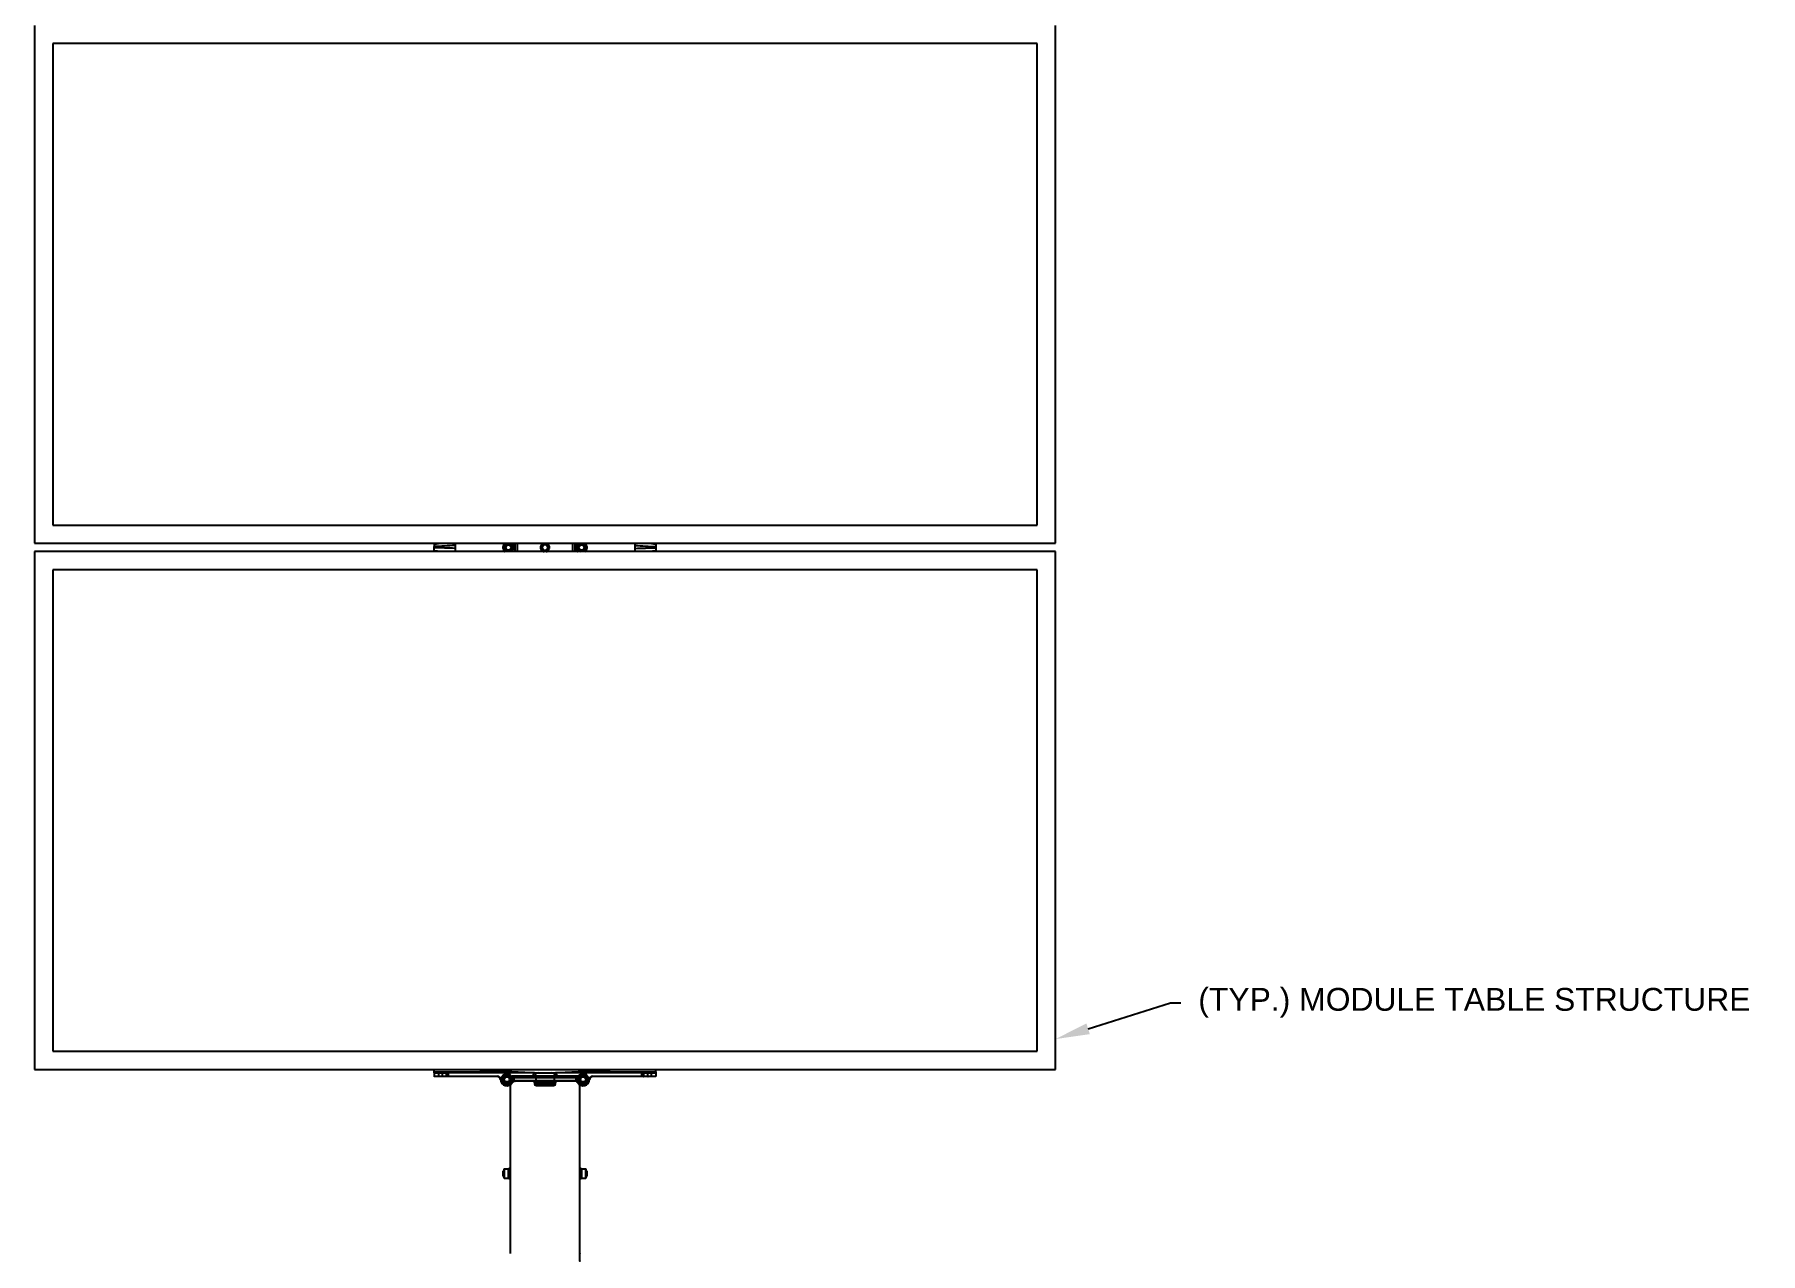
# Model space of a CAD drawing. Header units: inches. Extents: x -1851 to 6314, y -1304 to 4687.
# Drawn here: x -1850.6 to -1699.3, y 654.7 to 761.6 of the extents above; entities that cross this region are included whole.
import ezdxf
from ezdxf import colors
from ezdxf.entities.mleader import LeaderData, LeaderLine
from ezdxf.math import Vec2, Vec3

# ---------------------------------------------------------------- set-up
doc = ezdxf.new("R2010")
doc.units = ezdxf.units.IN
doc.header["$MEASUREMENT"] = 0
doc.layers.add('E-ARRY-TABL', color=9, linetype='Continuous')
doc.layers.add('G-ANNO-TEXT', color=1, linetype='Continuous')
doc.styles.add('NEI-A', font='arial.ttf')

msp = doc.modelspace()

# ---------------------------------------------------------------- linework, layer by layer
at = {"layer": 'E-ARRY-TABL'}
for p, q in [((-1850.63001, 762.40332), (-1850.63001, 716.99253)), ((-1761.09018, 716.99253), (-1761.09018, 762.40332)), ((-1849.02781, 760.80112), (-1849.02781, 718.59472)), ((-1762.69238, 760.80112), (-1849.02781, 760.80112)), ((-1762.69238, 718.59472), (-1762.69238, 760.80112)), ((-1849.02781, 718.59472), (-1762.69238, 718.59472)), ((-1850.63001, 716.99253), (-1761.09018, 716.99253)), ((-1850.63001, 716.26009), (-1850.63001, 670.8493)), ((-1761.09018, 716.26009), (-1850.63001, 716.26009)), ((-1815.58771, 716.9129), (-1815.00166, 716.99253)), ((-1815.00094, 716.26009), (-1815.58771, 716.33972)), ((-1809.39852, 716.98455), (-1809.38976, 716.99253)), ((-1809.02384, 716.99253), (-1808.89526, 716.91791)), ((-1808.88596, 716.99253), (-1808.85999, 716.97869)), ((-1808.73045, 716.26807), (-1808.73921, 716.26009)), ((-1802.98737, 716.98675), (-1802.98098, 716.99253)), ((-1802.83424, 716.26009), (-1802.86252, 716.27529)), ((-1802.69619, 716.25885), (-1802.82685, 716.33583)), ((-1802.32405, 716.26587), (-1802.33043, 716.26009)), ((-1796.13248, 716.33972), (-1796.71926, 716.26009)), ((-1796.71853, 716.99253), (-1796.13248, 716.9129)), ((-1761.09018, 670.8493), (-1761.09018, 716.26009)), ((-1849.02781, 714.6579), (-1849.02781, 672.4515)), ((-1762.69238, 714.6579), (-1849.02781, 714.6579)), ((-1762.69238, 672.4515), (-1762.69238, 714.6579)), ((-1849.02781, 672.4515), (-1762.69238, 672.4515)), ((-1850.63001, 670.8493), (-1761.09018, 670.8493)), ((-1815.58771, 670.64331), (-1815.58771, 670.8493)), ((-1815.58771, 670.64331), (-1808.20574, 670.64331)), ((-1815.58771, 670.55175), (-1815.58771, 670.64331)), ((-1812.13639, 670.8493), (-1808.20574, 670.64331)), ((-1808.90427, 670.8493), (-1808.90427, 670.67991)), ((-1808.20574, 670.64331), (-1806.46477, 670.55207)), ((-1805.25542, 670.55207), (-1803.51445, 670.64331)), ((-1803.51445, 670.64331), (-1799.5838, 670.8493)), ((-1803.51445, 670.64331), (-1796.13248, 670.64331)), ((-1802.81593, 670.67991), (-1802.81593, 670.8493)), ((-1796.13248, 670.64331), (-1796.13248, 670.8493)), ((-1796.13248, 670.64331), (-1796.13248, 670.55175)), ((-1815.58771, 670.55175), (-1815.58771, 670.27709)), ((-1815.58771, 670.55175), (-1815.15848, 670.55175)), ((-1815.58771, 670.27709), (-1815.15848, 670.27709)), ((-1815.58771, 670.23131), (-1815.58771, 670.27709)), ((-1815.12988, 670.23131), (-1815.58771, 670.23131)), ((-1815.15848, 670.27709), (-1815.15848, 670.55175)), ((-1815.15848, 670.55175), (-1814.87251, 670.55175)), ((-1815.15848, 670.27709), (-1814.87251, 670.27709)), ((-1814.90111, 670.23131), (-1815.12988, 670.23131)), ((-1814.53458, 670.23131), (-1814.90111, 670.23131)), ((-1814.87251, 670.55175), (-1814.87251, 670.27709)), ((-1814.87251, 670.55175), (-1814.50598, 670.55175)), ((-1814.87251, 670.27709), (-1814.50598, 670.27709)), ((-1814.363, 670.23131), (-1814.53458, 670.23131)), ((-1814.50598, 670.27709), (-1814.50598, 670.55175)), ((-1814.50598, 670.55175), (-1814.363, 670.55175)), ((-1814.50598, 670.27709), (-1814.363, 670.27709)), ((-1814.363, 670.55175), (-1814.363, 670.27709)), ((-1806.77173, 670.55175), (-1814.363, 670.55175)), ((-1814.363, 670.27709), (-1814.363, 670.23131)), ((-1814.363, 670.27709), (-1810.03654, 670.27709)), ((-1810.03654, 670.23131), (-1814.363, 670.23131)), ((-1810.03654, 670.27709), (-1810.03654, 670.23131)), ((-1809.71637, 669.96982), (-1809.76211, 669.96794)), ((-1808.90427, 669.51567), (-1808.90427, 662.17959)), ((-1808.7621, 669.72291), (-1808.72302, 669.69908)), ((-1808.73703, 670.28853), (-1806.90071, 670.28853)), ((-1808.73703, 670.14554), (-1808.73703, 670.28853)), ((-1808.73703, 669.75838), (-1808.73703, 669.83642)), ((-1808.73703, 669.75838), (-1808.70153, 669.72948)), ((-1808.6051, 670.18983), (-1808.6051, 669.86358)), ((-1808.51489, 669.87654), (-1806.65169, 669.87654)), ((-1806.62531, 669.83076), (-1808.4885, 669.83076)), ((-1808.46974, 670.1512), (-1806.65169, 670.1512)), ((-1806.90071, 670.28853), (-1806.77654, 670.27271)), ((-1806.90071, 670.28853), (-1806.90071, 670.15175)), ((-1804.94348, 670.27137), (-1806.77671, 670.27137)), ((-1806.77564, 669.69343), (-1806.77564, 669.56755)), ((-1804.94456, 669.69343), (-1806.77564, 669.69343)), ((-1806.77564, 669.56755), (-1804.94456, 669.56755)), ((-1806.65169, 670.1512), (-1806.65169, 669.87654)), ((-1806.65169, 670.1512), (-1805.0685, 670.1512)), ((-1806.65169, 669.87654), (-1805.0685, 669.87654)), ((-1805.08189, 669.43022), (-1806.63831, 669.43022)), ((-1805.09489, 669.83076), (-1806.62531, 669.83076)), ((-1806.45879, 670.55175), (-1805.2614, 670.55175)), ((-1803.23169, 669.83076), (-1805.09489, 669.83076)), ((-1805.0685, 670.1512), (-1805.0685, 669.87654)), ((-1805.0685, 670.1512), (-1803.25046, 670.1512)), ((-1805.0685, 669.87654), (-1803.20531, 669.87654)), ((-1797.3572, 670.55175), (-1804.94846, 670.55175)), ((-1804.94456, 669.56755), (-1804.94456, 669.69343)), ((-1804.94365, 670.27271), (-1804.81949, 670.28853)), ((-1804.81949, 670.28853), (-1802.98316, 670.28853)), ((-1804.81949, 670.15175), (-1804.81949, 670.28853)), ((-1803.1151, 669.86358), (-1803.1151, 670.18983)), ((-1802.98316, 669.75838), (-1803.01867, 669.72948)), ((-1802.95809, 669.72291), (-1802.99718, 669.69908)), ((-1802.98316, 670.28853), (-1802.98316, 670.14554)), ((-1802.98316, 669.83642), (-1802.98316, 669.75838)), ((-1802.85951, 669.80341), (-1802.85863, 669.84546)), ((-1802.83647, 669.78946), (-1802.85951, 669.80341)), ((-1802.85195, 670.1657), (-1802.85139, 670.19263)), ((-1802.85139, 670.19263), (-1802.81593, 670.21213)), ((-1802.81593, 662.17959), (-1802.81593, 669.51567)), ((-1802.5265, 669.60176), (-1802.56248, 669.62355)), ((-1802.55348, 670.35644), (-1802.51025, 670.3802)), ((-1802.48327, 669.62553), (-1802.5265, 669.60176)), ((-1802.51025, 670.3802), (-1802.47427, 670.35842)), ((-1802.18536, 669.78934), (-1802.22222, 669.76907)), ((-1802.20028, 670.19251), (-1802.17724, 670.17856)), ((-1802.1848, 669.81627), (-1802.18536, 669.78934)), ((-1802.17724, 670.17856), (-1802.17812, 670.1365)), ((-1802.00382, 669.96982), (-1801.95808, 669.96794)), ((-1801.68365, 670.27709), (-1797.3572, 670.27709)), ((-1801.68365, 670.27709), (-1801.68365, 670.23131)), ((-1797.3572, 670.23131), (-1801.68365, 670.23131)), ((-1797.3572, 670.27709), (-1797.3572, 670.55175)), ((-1797.3572, 670.55175), (-1797.21421, 670.55175)), ((-1797.3572, 670.27709), (-1797.21421, 670.27709)), ((-1797.3572, 670.27709), (-1797.3572, 670.23131)), ((-1797.18562, 670.23131), (-1797.3572, 670.23131)), ((-1797.21421, 670.55175), (-1797.21421, 670.27709)), ((-1797.21421, 670.55175), (-1796.84768, 670.55175)), ((-1797.21421, 670.27709), (-1796.84768, 670.27709)), ((-1796.81908, 670.23131), (-1797.18562, 670.23131)), ((-1796.84768, 670.27709), (-1796.84768, 670.55175)), ((-1796.84768, 670.55175), (-1796.56171, 670.55175)), ((-1796.84768, 670.27709), (-1796.56171, 670.27709)), ((-1796.59031, 670.23131), (-1796.81908, 670.23131)), ((-1796.13248, 670.23131), (-1796.59031, 670.23131)), ((-1796.56171, 670.55175), (-1796.56171, 670.27709)), ((-1796.56171, 670.55175), (-1796.13248, 670.55175)), ((-1796.56171, 670.27709), (-1796.13248, 670.27709)), ((-1796.13248, 670.55175), (-1796.13248, 670.27709)), ((-1796.13248, 670.27709), (-1796.13248, 670.23131)), ((-1809.45657, 661.9475), (-1809.56689, 661.9475)), ((-1809.56689, 661.9475), (-1809.56689, 661.66)), ((-1809.56689, 661.66), (-1809.56689, 661.51263)), ((-1809.56689, 661.51263), (-1809.45657, 661.51263)), ((-1809.45657, 662.11072), (-1809.45657, 662.09041)), ((-1809.45657, 662.09041), (-1809.45657, 661.34941)), ((-1809.09324, 662.12888), (-1809.4384, 662.12888)), ((-1809.4384, 662.12888), (-1809.4384, 662.10761)), ((-1809.4384, 662.10761), (-1809.4384, 661.33125)), ((-1808.92629, 662.19459), (-1809.09324, 662.12888)), ((-1809.09324, 662.12888), (-1809.09324, 662.10761)), ((-1809.09324, 662.10761), (-1809.09324, 661.33125)), ((-1808.92629, 662.19459), (-1808.92629, 662.16981)), ((-1808.92629, 662.16981), (-1808.92629, 661.26554)), ((-1808.90427, 662.17959), (-1808.90427, 662.15561)), ((-1808.90427, 662.15561), (-1808.90427, 661.28054)), ((-1802.81593, 661.39246), (-1802.81593, 662.17959)), ((-1802.62695, 662.12888), (-1802.7939, 662.19459)), ((-1802.7939, 661.3812), (-1802.7939, 662.19459)), ((-1802.28179, 662.12888), (-1802.62695, 662.12888)), ((-1802.62695, 661.43054), (-1802.62695, 662.12888)), ((-1802.28179, 661.43054), (-1802.28179, 662.12888)), ((-1802.26363, 661.44419), (-1802.26363, 662.11072)), ((-1802.1533, 661.9475), (-1802.26363, 661.9475)), ((-1802.26363, 661.51263), (-1802.1533, 661.51263)), ((-1802.1533, 661.87363), (-1802.1533, 661.9475)), ((-1802.1533, 661.51263), (-1802.1533, 661.87363)), ((-1809.4384, 661.33125), (-1809.09324, 661.33125)), ((-1809.09324, 661.33125), (-1808.92629, 661.26554)), ((-1808.90427, 661.28054), (-1808.90427, 654.72389)), ((-1802.81593, 661.28054), (-1802.81593, 661.39246)), ((-1802.81593, 654.72389), (-1802.81593, 661.28054)), ((-1802.7939, 661.26554), (-1802.7939, 661.3812)), ((-1802.7939, 661.26554), (-1802.62695, 661.33125)), ((-1802.62695, 661.33125), (-1802.62695, 661.43054)), ((-1802.62695, 661.33125), (-1802.28179, 661.33125)), ((-1802.28179, 661.33125), (-1802.28179, 661.43054)), ((-1802.26363, 661.34941), (-1802.26363, 661.44419))]:
    msp.add_line(p, q, dxfattribs=at)
for points in [[(-1815.15848, 670.27709), (-1815.15793, 670.26816), (-1815.1563, 670.25957), (-1815.15366, 670.25166), (-1815.15011, 670.24472), (-1815.14577, 670.23903), (-1815.14083, 670.2348), (-1815.13546, 670.23219), (-1815.12988, 670.23131)], [(-1814.87251, 670.27709), (-1814.87306, 670.26816), (-1814.87469, 670.25957), (-1814.87733, 670.25166), (-1814.88089, 670.24472), (-1814.88522, 670.23903), (-1814.89017, 670.2348), (-1814.89553, 670.23219), (-1814.90111, 670.23131)], [(-1814.50598, 670.27709), (-1814.50653, 670.26816), (-1814.50816, 670.25957), (-1814.5108, 670.25166), (-1814.51436, 670.24472), (-1814.51869, 670.23903), (-1814.52363, 670.2348), (-1814.529, 670.23219), (-1814.53458, 670.23131)], [(-1808.6051, 669.86358), (-1808.6026, 669.85401), (-1808.59899, 669.84488), (-1808.59443, 669.83663), (-1808.58914, 669.82965), (-1808.58336, 669.82424), (-1808.57736, 669.82068), (-1808.57142, 669.81913), (-1808.56582, 669.81966)], [(-1808.51489, 669.87654), (-1808.51438, 669.86761), (-1808.51288, 669.85902), (-1808.51044, 669.85111), (-1808.50716, 669.84417), (-1808.50316, 669.83848), (-1808.4986, 669.83425), (-1808.49365, 669.83164), (-1808.4885, 669.83076)], [(-1806.65169, 669.87654), (-1806.65119, 669.86761), (-1806.64968, 669.85902), (-1806.64725, 669.85111), (-1806.64396, 669.84417), (-1806.63997, 669.83848), (-1806.6354, 669.83425), (-1806.63045, 669.83164), (-1806.62531, 669.83076)], [(-1805.0685, 669.87654), (-1805.06901, 669.86761), (-1805.07051, 669.85902), (-1805.07295, 669.85111), (-1805.07623, 669.84417), (-1805.08023, 669.83848), (-1805.08479, 669.83425), (-1805.08974, 669.83164), (-1805.09489, 669.83076)], [(-1803.20531, 669.87654), (-1803.20581, 669.86761), (-1803.20731, 669.85902), (-1803.20975, 669.85111), (-1803.21303, 669.84417), (-1803.21703, 669.83848), (-1803.22159, 669.83425), (-1803.22654, 669.83164), (-1803.23169, 669.83076)], [(-1803.1151, 669.86358), (-1803.11759, 669.85401), (-1803.1212, 669.84488), (-1803.12576, 669.83663), (-1803.13105, 669.82965), (-1803.13684, 669.82424), (-1803.14284, 669.82068), (-1803.14877, 669.81913), (-1803.15437, 669.81966)], [(-1797.21421, 670.27709), (-1797.21366, 670.26816), (-1797.21204, 670.25957), (-1797.20939, 670.25166), (-1797.20584, 670.24472), (-1797.2015, 670.23903), (-1797.19656, 670.2348), (-1797.1912, 670.23219), (-1797.18562, 670.23131)], [(-1796.84768, 670.27709), (-1796.84713, 670.26816), (-1796.8455, 670.25957), (-1796.84286, 670.25166), (-1796.8393, 670.24472), (-1796.83497, 670.23903), (-1796.83003, 670.2348), (-1796.82466, 670.23219), (-1796.81908, 670.23131)], [(-1796.56171, 670.27709), (-1796.56226, 670.26816), (-1796.56389, 670.25957), (-1796.56653, 670.25166), (-1796.57009, 670.24472), (-1796.57442, 670.23903), (-1796.57936, 670.2348), (-1796.58473, 670.23219), (-1796.59031, 670.23131)]]:
    msp.add_lwpolyline(points, dxfattribs=at)
for centre, radius in [((-1809.06449, 716.62631), 0.24051), ((-1809.06449, 716.62631), 0.22889), ((-1802.65571, 716.62631), 0.24051), ((-1802.65571, 716.62631), 0.22889), ((-1809.20182, 669.99098), 0.22889), ((-1802.51837, 669.99098), 0.22889)]:
    msp.add_circle(centre, radius, dxfattribs=at)
for centre, radius, start, end in [((-1809.06449, 716.62631), 0.48981, 177.9975613, 189.2475613), ((-1809.06449, 716.62631), 0.48981, 166.7475613, 177.9975613), ((-1809.06449, 716.62631), 0.48981, 189.2475613, 200.4975613), ((-1809.06449, 716.62631), 0.48981, 155.4975613, 166.7475613), ((-1809.06449, 716.62631), 0.48981, 200.4975613, 211.7475613), ((-1809.06449, 716.62631), 0.48981, 144.2475613, 155.4975613), ((-1809.06449, 716.62631), 0.48981, 211.7475613, 222.9975613), ((-1809.06449, 716.62631), 0.40742, 115.9892336, 244.0107664), ((-1809.06449, 716.62631), 0.48981, 132.9975613, 144.2475613), ((-1809.06449, 716.62631), 0.48981, 222.9975613, 228.3883908), ((-1809.06449, 716.62631), 0.33715, 119.8725613, 179.8725613), ((-1809.06449, 716.62631), 0.33715, 179.8725613, 239.8725613), ((-1809.06449, 716.62631), 0.33715, 239.8725613, 299.8725613), ((-1809.06449, 716.62631), 0.33715, 59.8725613, 119.8725613), ((-1809.06449, 716.62631), 0.33715, 299.8725613, 359.8725613), ((-1809.06449, 716.62631), 0.33715, 359.8725613, 59.8725613), ((-1809.06449, 716.62631), 0.40742, 295.9892336, 59.8725613), ((-1809.06449, 716.62631), 0.48981, 42.9975613, 48.3883908), ((-1809.06449, 716.62631), 0.48981, 312.9975613, 324.2475613), ((-1809.06449, 716.62631), 0.48981, 31.7475613, 42.9975613), ((-1809.06449, 716.62631), 0.48981, 324.2475613, 335.4975613), ((-1809.06449, 716.62631), 0.48981, 20.4975613, 31.7475613), ((-1809.06449, 716.62631), 0.48981, 335.4975613, 346.7475613), ((-1809.06449, 716.62631), 0.48981, 9.2475613, 20.4975613), ((-1809.06449, 716.62631), 0.48981, 346.7475613, 357.9975613), ((-1809.06449, 716.62631), 0.48981, 357.9975613, 9.2475613), ((-1802.65571, 716.62631), 0.48981, 177.6184959, 188.8684959), ((-1802.65571, 716.62631), 0.48981, 166.3684959, 177.6184959), ((-1802.65571, 716.62631), 0.48981, 188.8684959, 200.1184959), ((-1802.65571, 716.62631), 0.48981, 155.1184959, 166.3684959), ((-1802.65571, 716.62631), 0.48981, 200.1184959, 211.3684959), ((-1802.65571, 716.62631), 0.48981, 143.8684959, 155.1184959), ((-1802.65571, 716.62631), 0.48981, 211.3684959, 222.6184959), ((-1802.65571, 716.62631), 0.40742, 115.9892336, 239.4934959), ((-1802.65571, 716.62631), 0.48981, 132.6184959, 143.8684959), ((-1802.65571, 716.62631), 0.48981, 222.6184959, 228.3883908), ((-1802.65571, 716.62631), 0.33715, 179.4934959, 239.4934959), ((-1802.65571, 716.62631), 0.33715, 119.4934959, 179.4934959), ((-1802.65571, 716.62631), 0.33715, 239.4934959, 299.4934959), ((-1802.65571, 716.62631), 0.33715, 59.4934959, 119.4934959), ((-1802.65571, 716.62631), 0.33715, 299.4934959, 359.4934959), ((-1802.65571, 716.62631), 0.33715, 359.4934959, 59.4934959), ((-1802.65571, 716.62631), 0.40742, 295.9892336, 64.0107664), ((-1802.65571, 716.62631), 0.48981, 42.6184959, 48.3883908), ((-1802.65571, 716.62631), 0.48981, 312.6184959, 323.8684959), ((-1802.65571, 716.62631), 0.48981, 31.3684959, 42.6184959), ((-1802.65571, 716.62631), 0.48981, 323.8684959, 335.1184959), ((-1802.65571, 716.62631), 0.48981, 20.1184959, 31.3684959), ((-1802.65571, 716.62631), 0.48981, 335.1184959, 346.3684959), ((-1802.65571, 716.62631), 0.48981, 8.8684959, 20.1184959), ((-1802.65571, 716.62631), 0.48981, 346.3684959, 357.6184959), ((-1802.65571, 716.62631), 0.48981, 357.6184959, 8.8684959), ((-1810.03654, 669.95665), 0.32044, 2.3552844, 90), ((-1810.03654, 669.95665), 0.27466, 2.3552844, 90), ((-1809.20182, 669.99098), 0.56077, 182.3552844, 328.6309862), ((-1809.20182, 669.99098), 0.51499, 182.3552844, 328.6309862), ((-1809.20182, 669.99098), 0.48981, 174.375, 185.625), ((-1809.20182, 669.99098), 0.48981, 163.125, 174.375), ((-1809.20182, 669.99098), 0.48981, 185.625, 196.875), ((-1809.20182, 669.99098), 0.48981, 151.875, 163.125), ((-1809.20182, 669.99098), 0.48981, 196.875, 208.125), ((-1809.20182, 669.99098), 0.48981, 140.625, 151.875), ((-1809.20182, 669.99098), 0.48981, 208.125, 219.375), ((-1809.20182, 669.99098), 0.40742, 127.1519395, 176.1897251), ((-1809.20182, 669.99098), 0.40742, 187.6164292, 234.814168), ((-1809.20182, 669.99098), 0.48981, 129.375, 140.625), ((-1809.20182, 669.99098), 0.48981, 219.375, 230.625), ((-1809.20182, 669.99098), 0.36622, 151.2557501, 211.2557501), ((-1809.20182, 669.99098), 0.36622, 91.2557501, 151.2557501), ((-1809.20182, 669.99098), 0.36622, 211.2557501, 271.2557501), ((-1809.20182, 669.99098), 0.48981, 118.125, 129.375), ((-1809.20182, 669.99098), 0.48981, 230.625, 241.875), ((-1809.20182, 669.99098), 0.48981, 106.875, 118.125), ((-1809.20182, 669.99098), 0.48981, 241.875, 253.125), ((-1809.20182, 669.99098), 0.40742, 65.3568824, 115.655907), ((-1809.20182, 669.99098), 0.40742, 245.7900849, 270), ((-1809.20182, 669.99098), 0.48981, 95.625, 106.875), ((-1809.20182, 669.99098), 0.48981, 253.125, 264.375), ((-1809.20182, 669.99098), 0.48981, 84.375, 95.625), ((-1809.20182, 669.99098), 0.48981, 264.375, 275.625), ((-1809.20182, 669.99098), 0.36622, 31.2557501, 91.2557501), ((-1809.20182, 669.99098), 0.40742, 270, 295.2743897), ((-1809.20182, 669.99098), 0.36622, 271.2557501, 331.2557501), ((-1809.20182, 669.99098), 0.48981, 73.125, 84.375), ((-1809.20182, 669.99098), 0.48981, 275.625, 286.875), ((-1809.20182, 669.99098), 0.48981, 61.875, 73.125), ((-1809.20182, 669.99098), 0.48981, 286.875, 298.125), ((-1809.20182, 669.99098), 0.48981, 50.625, 61.875), ((-1809.20182, 669.99098), 0.48981, 298.125, 309.375), ((-1809.20182, 669.99098), 0.40742, 7.7350284, 54.7859231), ((-1809.20182, 669.99098), 0.40742, 306.7516669, 357.1400168), ((-1809.20182, 669.99098), 0.48981, 39.375, 50.625), ((-1809.20182, 669.99098), 0.48981, 309.375, 320.625), ((-1809.20182, 669.99098), 0.36622, 331.2557501, 31.2557501), ((-1809.20182, 669.99098), 0.48981, 28.125, 39.375), ((-1809.20182, 669.99098), 0.48981, 320.625, 331.875), ((-1809.20182, 669.99098), 0.48981, 16.875, 28.125), ((-1809.20182, 669.99098), 0.48981, 331.875, 343.125), ((-1808.4885, 669.5561), 0.32044, 140.8584072, 148.6309862), ((-1809.20182, 669.99098), 0.48981, 5.625, 16.875), ((-1809.20182, 669.99098), 0.48981, 343.125, 354.375), ((-1808.4885, 669.5561), 0.27466, 140.8584072, 148.6309862), ((-1809.20182, 669.99098), 0.48981, 354.375, 5.625), ((-1808.51489, 669.5561), 0.32044, 90, 106.3508721), ((-1808.4885, 669.5561), 0.27466, 90, 106.3508721), ((-1806.91297, 670.28853), 0.13733, 270, 352.8192442), ((-1806.91297, 669.69343), 0.13733, 0, 90), ((-1806.45879, 670.23131), 0.32044, 90, 172.8192442), ((-1806.63831, 669.56755), 0.13733, 180, 270), ((-1805.2614, 670.23131), 0.32044, 7.1807558, 90), ((-1805.08189, 669.56755), 0.13733, 270, 0), ((-1804.80723, 669.69343), 0.13733, 90, 180), ((-1804.80723, 670.28853), 0.13733, 187.1807558, 270), ((-1803.23169, 669.5561), 0.27466, 73.6491279, 90), ((-1803.20531, 669.5561), 0.32044, 73.6491279, 90), ((-1803.23169, 669.5561), 0.27466, 31.3690138, 39.1415928), ((-1802.51837, 669.99098), 0.48981, 176.9295675, 188.1795675), ((-1802.51837, 669.99098), 0.48981, 165.6795675, 176.9295675), ((-1802.51837, 669.99098), 0.48981, 188.1795675, 199.4295675), ((-1802.51837, 669.99098), 0.56077, 211.3690138, 357.6447156), ((-1802.51837, 669.99098), 0.48981, 154.4295675, 165.6795675), ((-1803.23169, 669.5561), 0.32044, 31.3690138, 39.1415928), ((-1802.51837, 669.99098), 0.48981, 199.4295675, 210.6795675), ((-1802.51837, 669.99098), 0.48981, 143.1795675, 154.4295675), ((-1802.51837, 669.99098), 0.51499, 211.3690138, 357.6447156), ((-1802.51837, 669.99098), 0.48981, 210.6795675, 221.9295675), ((-1802.51837, 669.99098), 0.40742, 125.7599509, 175.7674923), ((-1802.51837, 669.99098), 0.40742, 187.2707127, 236.5342183), ((-1802.51837, 669.99098), 0.48981, 131.9295675, 143.1795675), ((-1802.51837, 669.99098), 0.36622, 151.4314304, 211.4314304), ((-1802.51837, 669.99098), 0.48981, 221.9295675, 233.1795675), ((-1802.51837, 669.99098), 0.48981, 120.6795675, 131.9295675), ((-1802.51837, 669.99098), 0.36622, 91.4314304, 151.4314304), ((-1802.51837, 669.99098), 0.36622, 211.4314304, 271.4314304), ((-1802.51837, 669.99098), 0.48981, 233.1795675, 244.4295675), ((-1802.51837, 669.99098), 0.48981, 109.4295675, 120.6795675), ((-1802.51837, 669.99098), 0.48981, 244.4295675, 255.6795675), ((-1802.51837, 669.99098), 0.40742, 67.9109617, 114.9737153), ((-1802.51837, 669.99098), 0.48981, 98.1795675, 109.4295675), ((-1802.51837, 669.99098), 0.40742, 247.037025, 295.183735), ((-1802.51837, 669.99098), 0.48981, 255.6795675, 266.9295675), ((-1802.51837, 669.99098), 0.48981, 86.9295675, 98.1795675), ((-1802.51837, 669.99098), 0.48981, 266.9295675, 278.1795675), ((-1802.51837, 669.99098), 0.36622, 31.4314304, 91.4314304), ((-1802.51837, 669.99098), 0.36622, 271.4314304, 331.4314304), ((-1802.51837, 669.99098), 0.48981, 75.6795675, 86.9295675), ((-1802.51837, 669.99098), 0.48981, 278.1795675, 289.4295675), ((-1802.51837, 669.99098), 0.48981, 64.4295675, 75.6795675), ((-1802.51837, 669.99098), 0.48981, 289.4295675, 300.6795675), ((-1802.51837, 669.99098), 0.48981, 53.1795675, 64.4295675), ((-1802.51837, 669.99098), 0.40742, 6.8590646, 57.2284647), ((-1802.51837, 669.99098), 0.40742, 306.8738017, 355.3985356), ((-1802.51837, 669.99098), 0.48981, 300.6795675, 311.9295675), ((-1802.51837, 669.99098), 0.48981, 41.9295675, 53.1795675), ((-1802.51837, 669.99098), 0.36622, 331.4314304, 31.4314304), ((-1802.51837, 669.99098), 0.48981, 311.9295675, 323.1795675), ((-1802.51837, 669.99098), 0.48981, 30.6795675, 41.9295675), ((-1802.51837, 669.99098), 0.48981, 323.1795675, 334.4295675), ((-1802.51837, 669.99098), 0.48981, 19.4295675, 30.6795675), ((-1802.51837, 669.99098), 0.48981, 334.4295675, 345.6795675), ((-1802.51837, 669.99098), 0.48981, 8.1795675, 19.4295675), ((-1802.51837, 669.99098), 0.48981, 345.6795675, 356.9295675), ((-1802.51837, 669.99098), 0.48981, 356.9295675, 8.1795675), ((-1801.68365, 669.95665), 0.32044, 90, 177.6447156), ((-1801.68365, 669.95665), 0.27466, 90, 177.6447156), ((-1809.4384, 662.11072), 0.01817, 90, 180), ((-1808.92039, 662.17959), 0.01612, 0, 111.4825928), ((-1802.79981, 662.17959), 0.01612, 68.5174072, 180), ((-1802.28179, 662.11072), 0.01817, 360, 90), ((-1809.4384, 661.34941), 0.01817, 180, 270), ((-1808.92039, 661.28054), 0.01612, 248.5174072, 0), ((-1802.79981, 661.28054), 0.01612, 180, 291.4825928), ((-1802.28179, 661.34941), 0.01817, 270, 360)]:
    msp.add_arc(centre, radius, start, end, dxfattribs=at)
for centre, start_param, end_param in [((-1808.46974, 670.28853), 3.943604022, 4.71238898), ((-1803.25046, 670.28853), 4.71238898, 5.481173938)]:
    msp.add_ellipse(centre, major_axis=(0.19469, 0), ratio=0.705389765, start_param=start_param, end_param=end_param, dxfattribs=at)
for points, knots in [([(-1815.58771, 716.99253), (-1815.58771, 716.98405), (-1815.58771, 716.94238), (-1815.58771, 716.92597), (-1815.58771, 716.9129)], [0, 0, 0, 0, 0.203251759, 1, 1, 1, 1]), ([(-1815.58771, 716.9129), (-1815.58771, 716.89797), (-1815.58771, 716.8698), (-1815.58771, 716.83782), (-1815.58771, 716.81158), (-1815.58771, 716.76813), (-1815.58771, 716.72922), (-1815.58771, 716.70689), (-1815.58771, 716.70454)], [0, 0, 0, 0, 0.336781761, 0.635414469, 0.762435252, 0.874639399, 0.986817621, 1, 1, 1, 1]), ([(-1813.74976, 716.80184), (-1814.05585, 716.78147), (-1814.66796, 716.74072), (-1815.28115, 716.7166), (-1815.58771, 716.70454)], [0, 0, 0, 0, 0.500050032, 1, 1, 1, 1]), ([(-1815.58771, 716.59651), (-1815.58771, 716.59973), (-1815.58771, 716.60428), (-1815.58771, 716.61151), (-1815.58771, 716.61598), (-1815.58771, 716.6196), (-1815.58771, 716.62105), (-1815.58771, 716.62394), (-1815.58771, 716.62871), (-1815.58771, 716.63536), (-1815.58771, 716.64393), (-1815.58771, 716.6575), (-1815.58771, 716.67802), (-1815.58771, 716.69484), (-1815.58771, 716.70454)], [0, 0, 0, 0, 0.088792677, 0.125266565, 0.198196576, 0.211434953, 0.224673296, 0.237911626, 0.290864967, 0.355531486, 0.42020743, 0.526263413, 0.726625991, 1, 1, 1, 1]), ([(-1813.74998, 716.54787), (-1814.05615, 716.55861), (-1814.66843, 716.58008), (-1815.2813, 716.59103), (-1815.58771, 716.59651)], [0, 0, 0, 0, 0.500036901, 1, 1, 1, 1]), ([(-1815.58771, 716.33972), (-1815.58771, 716.34477), (-1815.58771, 716.37427), (-1815.58771, 716.40077), (-1815.58771, 716.44646), (-1815.58771, 716.48839), (-1815.58771, 716.53961), (-1815.58771, 716.57737), (-1815.58771, 716.59651)], [0, 0, 0, 0, 0.104408076, 0.610092505, 0.713229006, 0.816381409, 0.906958044, 1, 1, 1, 1]), ([(-1815.58771, 716.33972), (-1815.58771, 716.326), (-1815.58771, 716.30946), (-1815.58771, 716.26729), (-1815.58771, 716.26009)], [0, 0, 0, 0, 0.829245833, 1, 1, 1, 1]), ([(-1813.74998, 716.54787), (-1813.74987, 716.51933), (-1813.74964, 716.45793), (-1813.74994, 716.37208), (-1813.75069, 716.30163), (-1813.75153, 716.27252), (-1813.75189, 716.26009)], [0, 0, 0, 0, 0.237682332, 0.511297981, 0.791460281, 1, 1, 1, 1]), ([(-1813.75188, 716.99253), (-1813.75153, 716.98003), (-1813.75074, 716.95174), (-1813.74997, 716.88649), (-1813.74983, 716.82994), (-1813.74976, 716.80184)], [0, 0, 0, 0, 0.284877006, 0.644722971, 1, 1, 1, 1]), ([(-1813.74976, 716.80184), (-1813.74984, 716.76253), (-1813.74994, 716.71553), (-1813.75022, 716.66015), (-1813.75027, 716.63524), (-1813.75028, 716.61417), (-1813.75022, 716.5989), (-1813.75021, 716.58793), (-1813.75013, 716.57192), (-1813.75004, 716.55696), (-1813.74998, 716.54787)], [0, 0, 0, 0, 0.473900563, 0.566584192, 0.646097342, 0.765289978, 0.812851893, 0.824688911, 0.893504587, 1, 1, 1, 1]), ([(-1809.40207, 716.43241), (-1809.402, 716.46402), (-1809.40185, 716.52782), (-1809.40171, 716.59378), (-1809.40163, 716.62706)], [0, 0, 0, 0, 0.495457963, 1, 1, 1, 1]), ([(-1809.23371, 716.33471), (-1809.27787, 716.36033), (-1809.33487, 716.39341), (-1809.38971, 716.42524), (-1809.40207, 716.43241)], [0, 0, 0, 0, 0.774619327, 1, 1, 1, 1]), ([(-1809.40163, 716.62706), (-1809.40162, 716.63168), (-1809.40148, 716.69741), (-1809.40133, 716.76182), (-1809.4012, 716.82171)], [0, 0, 0, 0, 0.070220322, 1, 1, 1, 1]), ([(-1809.4012, 716.82171), (-1809.37379, 716.83746), (-1809.31846, 716.86924), (-1809.26127, 716.90209), (-1809.23241, 716.91866)], [0, 0, 0, 0, 0.495457963, 1, 1, 1, 1]), ([(-1809.10514, 716.26009), (-1809.134, 716.27684), (-1809.17637, 716.30143), (-1809.21985, 716.32666), (-1809.23371, 716.33471)], [0, 0, 0, 0, 0.681174188, 1, 1, 1, 1]), ([(-1809.23241, 716.91866), (-1809.22841, 716.92096), (-1809.18499, 716.9459), (-1809.14244, 716.97034), (-1809.10382, 716.99253)], [0, 0, 0, 0, 0.09219659, 1, 1, 1, 1]), ([(-1808.89656, 716.33396), (-1808.90057, 716.33166), (-1808.94398, 716.30672), (-1808.98653, 716.28228), (-1809.02516, 716.26009)], [0, 0, 0, 0, 0.09219659, 1, 1, 1, 1]), ([(-1808.72777, 716.43091), (-1808.75519, 716.41516), (-1808.81051, 716.38338), (-1808.86771, 716.35053), (-1808.89656, 716.33396)], [0, 0, 0, 0, 0.495457963, 1, 1, 1, 1]), ([(-1808.89526, 716.91791), (-1808.88141, 716.90987), (-1808.82444, 716.87681), (-1808.76892, 716.84459), (-1808.72691, 716.82021)], [0, 0, 0, 0, 0.243165711, 1, 1, 1, 1]), ([(-1808.72734, 716.62556), (-1808.72735, 716.62094), (-1808.7275, 716.55521), (-1808.72764, 716.4908), (-1808.72777, 716.43091)], [0, 0, 0, 0, 0.070220322, 1, 1, 1, 1]), ([(-1808.72691, 716.82021), (-1808.72698, 716.7886), (-1808.72712, 716.72479), (-1808.72727, 716.65884), (-1808.72734, 716.62556)], [0, 0, 0, 0, 0.495457963, 1, 1, 1, 1]), ([(-1808.49704, 716.99253), (-1808.49683, 716.96397), (-1808.49497, 716.71984), (-1808.4963, 716.47569), (-1808.49748, 716.26009)], [0, 0, 0, 0, 0.116959652, 1, 1, 1, 1]), ([(-1808.26877, 716.26009), (-1808.26796, 716.47616), (-1808.26704, 716.72031), (-1808.26851, 716.96444), (-1808.26868, 716.99253)], [0, 0, 0, 0, 0.88496735, 1, 1, 1, 1]), ([(-1805.93122, 716.99253), (-1805.95079, 716.99028), (-1806.01386, 716.98306), (-1806.10891, 716.92768), (-1806.20022, 716.83432), (-1806.25323, 716.71438), (-1806.26156, 716.58506), (-1806.22461, 716.46057), (-1806.14679, 716.35634), (-1806.047, 716.28383), (-1805.97101, 716.26727), (-1805.93808, 716.26009)], [0, 0, 0, 0, 0.055467135, 0.178740105, 0.301068238, 0.422074784, 0.541486052, 0.660550552, 0.781493861, 0.905315943, 1, 1, 1, 1]), ([(-1805.62837, 716.67854), (-1805.62502, 716.65208), (-1805.61934, 716.60728), (-1805.63673, 716.53696), (-1805.67217, 716.47363), (-1805.733, 716.42037), (-1805.8078, 716.38999), (-1805.88886, 716.38593), (-1805.96685, 716.40902), (-1806.03253, 716.45646), (-1806.07876, 716.5226), (-1806.10075, 716.60044), (-1806.09585, 716.68143), (-1806.07473, 716.73149), (-1806.04616, 716.77634), (-1806.00991, 716.81642), (-1805.93911, 716.85505), (-1805.85923, 716.86838), (-1805.77899, 716.85447), (-1805.70856, 716.81474), (-1805.65351, 716.75458), (-1805.63674, 716.70384), (-1805.62837, 716.67854)], [0, 0, 0, 0, 0.05318276, 0.090051856, 0.143930989, 0.197508132, 0.250693831, 0.303997406, 0.357752004, 0.411588514, 0.465007081, 0.518157859, 0.571608056, 0.625348022, 0.625461196, 0.679189914, 0.732471661, 0.785668797, 0.839276455, 0.893156273, 0.946740624, 1, 1, 1, 1]), ([(-1805.46641, 716.58359), (-1805.46572, 716.62599), (-1805.46434, 716.71109), (-1805.5184, 716.83097), (-1805.60776, 716.92527), (-1805.70401, 716.9823), (-1805.76883, 716.99003), (-1805.78971, 716.99253)], [0, 0, 0, 0, 0.218328363, 0.43818827, 0.662256444, 0.89122321, 1, 1, 1, 1]), ([(-1805.76795, 716.26009), (-1805.72811, 716.27248), (-1805.64654, 716.29786), (-1805.54799, 716.38337), (-1805.4857, 716.48364), (-1805.47196, 716.55481), (-1805.46641, 716.58359)], [0, 0, 0, 0, 0.263744587, 0.540159175, 0.814036973, 1, 1, 1, 1]), ([(-1803.45156, 716.99253), (-1803.45224, 716.77321), (-1803.45299, 716.52906), (-1803.45172, 716.28493), (-1803.45159, 716.26009)], [0, 0, 0, 0, 0.898277382, 1, 1, 1, 1]), ([(-1803.22317, 716.26009), (-1803.22336, 716.28543), (-1803.22524, 716.52956), (-1803.2239, 716.77371), (-1803.2227, 716.99253)], [0, 0, 0, 0, 0.10376783, 1, 1, 1, 1]), ([(-1802.99456, 716.43465), (-1802.99428, 716.46626), (-1802.99372, 716.53006), (-1802.99313, 716.59601), (-1802.99284, 716.62929)], [0, 0, 0, 0, 0.495457963, 1, 1, 1, 1]), ([(-1802.82685, 716.33583), (-1802.84065, 716.34396), (-1802.89741, 716.3774), (-1802.95271, 716.40999), (-1802.99456, 716.43465)], [0, 0, 0, 0, 0.243165711, 1, 1, 1, 1]), ([(-1802.99284, 716.62929), (-1802.9928, 716.63391), (-1802.99222, 716.69963), (-1802.99165, 716.76405), (-1802.99112, 716.82393)], [0, 0, 0, 0, 0.070220322, 1, 1, 1, 1]), ([(-1802.99112, 716.82393), (-1802.9636, 716.8395), (-1802.90807, 716.87091), (-1802.85066, 716.90338), (-1802.82169, 716.91977)], [0, 0, 0, 0, 0.495457963, 1, 1, 1, 1]), ([(-1802.82169, 716.91977), (-1802.81767, 716.92204), (-1802.77424, 716.94661), (-1802.73168, 716.97068), (-1802.69306, 716.99253)], [0, 0, 0, 0, 0.092516545, 1, 1, 1, 1]), ([(-1802.48972, 716.33285), (-1802.49374, 716.33058), (-1802.53717, 716.30601), (-1802.57973, 716.28194), (-1802.61835, 716.26009)], [0, 0, 0, 0, 0.092516545, 1, 1, 1, 1]), ([(-1802.6131, 716.99253), (-1802.5842, 716.9755), (-1802.54184, 716.95054), (-1802.49837, 716.92492), (-1802.48456, 716.91679)], [0, 0, 0, 0, 0.682346465, 1, 1, 1, 1]), ([(-1802.32029, 716.42868), (-1802.34781, 716.41312), (-1802.40334, 716.38171), (-1802.46075, 716.34924), (-1802.48972, 716.33285)], [0, 0, 0, 0, 0.495457963, 1, 1, 1, 1]), ([(-1802.48456, 716.91679), (-1802.44057, 716.89087), (-1802.38379, 716.85741), (-1802.32916, 716.82523), (-1802.31685, 716.81797)], [0, 0, 0, 0, 0.774619327, 1, 1, 1, 1]), ([(-1802.31857, 716.62333), (-1802.31861, 716.61871), (-1802.31919, 716.55298), (-1802.31976, 716.48857), (-1802.32029, 716.42868)], [0, 0, 0, 0, 0.070220322, 1, 1, 1, 1]), ([(-1802.31685, 716.81797), (-1802.31713, 716.78636), (-1802.31769, 716.72256), (-1802.31828, 716.65661), (-1802.31857, 716.62333)], [0, 0, 0, 0, 0.495457963, 1, 1, 1, 1]), ([(-1797.97021, 716.54787), (-1797.97033, 716.51484), (-1797.97058, 716.44371), (-1797.97008, 716.34925), (-1797.96924, 716.28523), (-1797.96844, 716.26511), (-1797.96824, 716.26009)], [0, 0, 0, 0, 0.272878633, 0.587618909, 0.897093641, 1, 1, 1, 1]), ([(-1797.96823, 716.99253), (-1797.96843, 716.9875), (-1797.96923, 716.96734), (-1797.97012, 716.90408), (-1797.97033, 716.83611), (-1797.97043, 716.80184)], [0, 0, 0, 0, 0.141530855, 0.567144679, 1, 1, 1, 1]), ([(-1797.97043, 716.80184), (-1797.97035, 716.76253), (-1797.97025, 716.71553), (-1797.96997, 716.66015), (-1797.96992, 716.63524), (-1797.96991, 716.61417), (-1797.96998, 716.5989), (-1797.96998, 716.58793), (-1797.97007, 716.57192), (-1797.97016, 716.55696), (-1797.97021, 716.54787)], [0, 0, 0, 0, 0.473900563, 0.566584192, 0.646097342, 0.765289978, 0.812851893, 0.824688911, 0.893504587, 1, 1, 1, 1]), ([(-1797.97043, 716.80184), (-1797.66434, 716.78147), (-1797.05223, 716.74072), (-1796.43904, 716.7166), (-1796.13248, 716.70454)], [0, 0, 0, 0, 0.500050032, 1, 1, 1, 1]), ([(-1797.97021, 716.54787), (-1797.66405, 716.55861), (-1797.05176, 716.58008), (-1796.43889, 716.59103), (-1796.13248, 716.59651)], [0, 0, 0, 0, 0.500036901, 1, 1, 1, 1]), ([(-1796.13248, 716.9129), (-1796.13248, 716.92662), (-1796.13248, 716.94316), (-1796.13248, 716.98533), (-1796.13248, 716.99253)], [0, 0, 0, 0, 0.829245832, 1, 1, 1, 1]), ([(-1796.13248, 716.9129), (-1796.13248, 716.89783), (-1796.13248, 716.86801), (-1796.13248, 716.83902), (-1796.13248, 716.80443), (-1796.13248, 716.75839), (-1796.13248, 716.72173), (-1796.13248, 716.70454)], [0, 0, 0, 0, 0.332265312, 0.657491515, 0.788304514, 0.900705037, 1, 1, 1, 1]), ([(-1796.13248, 716.70454), (-1796.13248, 716.69123), (-1796.13248, 716.67275), (-1796.13248, 716.65242), (-1796.13248, 716.64443), (-1796.13248, 716.63645), (-1796.13248, 716.62914), (-1796.13248, 716.62249), (-1796.13248, 716.62083), (-1796.13248, 716.6185), (-1796.13248, 716.61551), (-1796.13248, 716.61019), (-1796.13248, 716.60385), (-1796.13248, 716.59885), (-1796.13248, 716.59651)], [0, 0, 0, 0, 0.378460386, 0.525059812, 0.561520365, 0.597982148, 0.743875857, 0.762193155, 0.780422606, 0.789537342, 0.825996993, 0.862456604, 0.935401836, 1, 1, 1, 1]), ([(-1796.13248, 716.59651), (-1796.13248, 716.57781), (-1796.13248, 716.53789), (-1796.13248, 716.48494), (-1796.13248, 716.44149), (-1796.13248, 716.41453), (-1796.13248, 716.3828), (-1796.13248, 716.35447), (-1796.13248, 716.33972)], [0, 0, 0, 0, 0.090987099, 0.194222261, 0.297480686, 0.412851507, 0.694273649, 1, 1, 1, 1]), ([(-1796.13248, 716.26009), (-1796.13248, 716.26856), (-1796.13248, 716.31024), (-1796.13248, 716.32665), (-1796.13248, 716.33972)], [0, 0, 0, 0, 0.203251759, 1, 1, 1, 1]), ([(-1809.62459, 669.98172), (-1809.60807, 670.01182), (-1809.57474, 670.07259), (-1809.54029, 670.1354), (-1809.52291, 670.1671)], [0, 0, 0, 0, 0.495457963, 1, 1, 1, 1]), ([(-1809.51488, 669.80097), (-1809.51748, 669.80525), (-1809.53717, 669.8377), (-1809.5743, 669.89887), (-1809.60772, 669.95393), (-1809.62459, 669.98172)], [0, 0, 0, 0, 0.070085768, 0.530782234, 1, 1, 1, 1]), ([(-1809.52291, 670.1671), (-1809.5205, 670.17149), (-1809.50225, 670.20477), (-1809.46783, 670.26751), (-1809.43686, 670.32398), (-1809.42123, 670.35248)], [0, 0, 0, 0, 0.070085768, 0.530782234, 1, 1, 1, 1]), ([(-1809.40518, 669.62022), (-1809.42299, 669.64958), (-1809.45895, 669.70882), (-1809.49613, 669.77007), (-1809.51488, 669.80097)], [0, 0, 0, 0, 0.495457963, 1, 1, 1, 1]), ([(-1809.20984, 670.35711), (-1809.22906, 670.35669), (-1809.30061, 670.35512), (-1809.37028, 670.35359), (-1809.42123, 670.35248)], [0, 0, 0, 0, 0.268633605, 1, 1, 1, 1]), ([(-1809.19379, 669.62486), (-1809.21301, 669.62443), (-1809.28456, 669.62287), (-1809.35423, 669.62134), (-1809.40518, 669.62022)], [0, 0, 0, 0, 0.268633605, 1, 1, 1, 1]), ([(-1808.99846, 670.36175), (-1809.01621, 670.36136), (-1809.08511, 670.35985), (-1809.15669, 670.35828), (-1809.20984, 670.35711)], [0, 0, 0, 0, 0.257551345, 1, 1, 1, 1]), ([(-1808.98241, 669.62949), (-1809.00015, 669.6291), (-1809.06906, 669.62759), (-1809.14064, 669.62602), (-1809.19379, 669.62486)], [0, 0, 0, 0, 0.257551345, 1, 1, 1, 1]), ([(-1808.99846, 670.36175), (-1808.98064, 670.33239), (-1808.94468, 670.27314), (-1808.90751, 670.2119), (-1808.88875, 670.181)], [0, 0, 0, 0, 0.495457963, 1, 1, 1, 1]), ([(-1808.88073, 669.81487), (-1808.88314, 669.81048), (-1808.90139, 669.7772), (-1808.9358, 669.71446), (-1808.96678, 669.65798), (-1808.98241, 669.62949)], [0, 0, 0, 0, 0.070085768, 0.530782234, 1, 1, 1, 1]), ([(-1808.88875, 670.181), (-1808.88615, 670.17671), (-1808.86646, 670.14427), (-1808.82933, 670.0831), (-1808.79591, 670.02803), (-1808.77905, 670.00025)], [0, 0, 0, 0, 0.070085768, 0.530782234, 1, 1, 1, 1]), ([(-1808.77905, 670.00025), (-1808.79556, 669.97014), (-1808.82889, 669.90938), (-1808.86335, 669.84656), (-1808.88073, 669.81487)], [0, 0, 0, 0, 0.495457963, 1, 1, 1, 1]), ([(-1808.6051, 670.18983), (-1808.62929, 670.2072), (-1808.67174, 670.23768), (-1808.71733, 670.27328), (-1808.73686, 670.2884), (-1808.73703, 670.28853)], [0, 0, 0, 0, 0.56767628, 0.996223213, 1, 1, 1, 1]), ([(-1808.73703, 669.75838), (-1808.72863, 669.76974), (-1808.70649, 669.79971), (-1808.66036, 669.83964), (-1808.62327, 669.85571), (-1808.6051, 669.86358)], [0, 0, 0, 0, 0.23768431, 0.626554785, 1, 1, 1, 1]), ([(-1808.56582, 669.81966), (-1808.58422, 669.8131), (-1808.62051, 669.80017), (-1808.66927, 669.76582), (-1808.69283, 669.73928), (-1808.70153, 669.72948)], [0, 0, 0, 0, 0.393458554, 0.776011655, 1, 1, 1, 1]), ([(-1806.90071, 670.28853), (-1806.8897, 670.33904), (-1806.86827, 670.43746), (-1806.80334, 670.51433), (-1806.77173, 670.55175)], [0, 0, 0, 0, 0.513197163, 1, 1, 1, 1]), ([(-1806.77173, 670.55175), (-1806.73595, 670.55175), (-1806.65762, 670.55175), (-1806.54729, 670.55175), (-1806.4743, 670.55175), (-1806.43718, 670.55175), (-1806.43695, 670.55175)], [0, 0, 0, 0, 0.293177679, 0.641793898, 0.997794975, 1, 1, 1, 1]), ([(-1805.28324, 670.55175), (-1805.28301, 670.55175), (-1805.24644, 670.55175), (-1805.17345, 670.55175), (-1805.06322, 670.55175), (-1804.98424, 670.55175), (-1804.94846, 670.55175)], [0, 0, 0, 0, 0.002205058, 0.352907933, 0.706817878, 1, 1, 1, 1]), ([(-1805.2674, 670.55175), (-1805.26722, 670.55175), (-1805.26322, 670.55175), (-1805.25923, 670.55191), (-1805.25542, 670.55207)], [0, 0, 0, 0, 0.045670299, 1, 1, 1, 1]), ([(-1804.94846, 670.55175), (-1804.91685, 670.51433), (-1804.85192, 670.43746), (-1804.83049, 670.33904), (-1804.81949, 670.28853)], [0, 0, 0, 0, 0.486802837, 1, 1, 1, 1]), ([(-1803.01867, 669.72948), (-1803.02799, 669.73994), (-1803.05168, 669.76653), (-1803.08539, 669.78963), (-1803.12217, 669.80879), (-1803.14032, 669.81492), (-1803.15437, 669.81966)], [0, 0, 0, 0, 0.238468555, 0.606420841, 0.695548911, 1, 1, 1, 1]), ([(-1802.98316, 670.28853), (-1802.98333, 670.2884), (-1803.00286, 670.27328), (-1803.04846, 670.23768), (-1803.09091, 670.2072), (-1803.1151, 670.18983)], [0, 0, 0, 0, 0.003776787, 0.43232372, 1, 1, 1, 1]), ([(-1803.1151, 669.86358), (-1803.10126, 669.85785), (-1803.06528, 669.84295), (-1803.0174, 669.80451), (-1802.99214, 669.77047), (-1802.98316, 669.75838)], [0, 0, 0, 0, 0.287041376, 0.74678474, 1, 1, 1, 1]), ([(-1802.94111, 669.98042), (-1802.92469, 670.01058), (-1802.89155, 670.07144), (-1802.85729, 670.13437), (-1802.84, 670.16611)], [0, 0, 0, 0, 0.495457963, 1, 1, 1, 1]), ([(-1802.83085, 669.80001), (-1802.83347, 669.80429), (-1802.85326, 669.83667), (-1802.89058, 669.89773), (-1802.92416, 669.95269), (-1802.94111, 669.98042)], [0, 0, 0, 0, 0.070085768, 0.530782234, 1, 1, 1, 1]), ([(-1802.84, 670.16611), (-1802.83761, 670.17051), (-1802.81946, 670.20384), (-1802.78524, 670.26669), (-1802.75443, 670.32326), (-1802.73889, 670.3518)], [0, 0, 0, 0, 0.070085768, 0.530782234, 1, 1, 1, 1]), ([(-1802.7206, 669.6196), (-1802.7385, 669.6489), (-1802.77464, 669.70804), (-1802.812, 669.76917), (-1802.83085, 669.80001)], [0, 0, 0, 0, 0.495457963, 1, 1, 1, 1]), ([(-1802.52752, 670.35709), (-1802.54674, 670.35661), (-1802.61829, 670.35482), (-1802.68795, 670.35308), (-1802.73889, 670.3518)], [0, 0, 0, 0, 0.268633605, 1, 1, 1, 1]), ([(-1802.50923, 669.62488), (-1802.52845, 669.6244), (-1802.59999, 669.62261), (-1802.66965, 669.62087), (-1802.7206, 669.6196)], [0, 0, 0, 0, 0.268633605, 1, 1, 1, 1]), ([(-1802.31615, 670.36237), (-1802.3339, 670.36192), (-1802.4028, 670.3602), (-1802.47438, 670.35841), (-1802.52752, 670.35709)], [0, 0, 0, 0, 0.257551345, 1, 1, 1, 1]), ([(-1802.29786, 669.63016), (-1802.3156, 669.62972), (-1802.3845, 669.628), (-1802.45608, 669.62621), (-1802.50923, 669.62488)], [0, 0, 0, 0, 0.257551345, 1, 1, 1, 1]), ([(-1802.31615, 670.36237), (-1802.29825, 670.33307), (-1802.26211, 670.27393), (-1802.22475, 670.2128), (-1802.2059, 670.18196)], [0, 0, 0, 0, 0.495457963, 1, 1, 1, 1]), ([(-1802.19675, 669.81586), (-1802.19914, 669.81145), (-1802.21729, 669.77812), (-1802.25151, 669.71528), (-1802.28232, 669.65871), (-1802.29786, 669.63016)], [0, 0, 0, 0, 0.070085768, 0.530782234, 1, 1, 1, 1]), ([(-1802.2059, 670.18196), (-1802.20328, 670.17768), (-1802.18349, 670.1453), (-1802.14617, 670.08424), (-1802.11259, 670.02928), (-1802.09564, 670.00155)], [0, 0, 0, 0, 0.070085768, 0.530782234, 1, 1, 1, 1]), ([(-1802.09564, 670.00155), (-1802.11206, 669.97139), (-1802.1452, 669.91052), (-1802.17946, 669.8476), (-1802.19675, 669.81586)], [0, 0, 0, 0, 0.495457963, 1, 1, 1, 1]), ([(-1802.81593, 654.72389), (-1802.81633, 654.72025), (-1802.81715, 654.71295), (-1802.82284, 654.65612), (-1802.82921, 654.57225), (-1802.83382, 654.4672), (-1802.83453, 654.35394), (-1802.8311, 654.24539), (-1802.82495, 654.15256), (-1802.81907, 654.08893), (-1802.81575, 654.05848), (-1802.81625, 654.06312), (-1802.81637, 654.06427)], [0, 0, 0, 0, 0.106938425, 0.213861656, 0.321180036, 0.428766339, 0.535919915, 0.642614854, 0.749540756, 0.857025531, 0.964528255, 1, 1, 1, 1])]:
    msp.add_open_spline(points, degree=3, knots=knots, dxfattribs=at)

# ---------------------------------------------------------------- next in the draw order: leaders
at = {"layer": 'G-ANNO-TEXT'}
ml = msp.add_multileader_mtext('Standard', dxfattribs=at)
ml.set_content('(TYP.) MODULE TABLE STRUCTURE', color=256, style='NEI-A')
ml.set_leader_properties()
ml.build(insert=Vec2(0, 0))
ml.multileader.update_dxf_attribs({"dogleg_length": 0.89968, "arrow_head_size": 3})
ctx = ml.context
ctx.base_point, ctx.char_height, ctx.arrow_head_size, ctx.landing_gap_size, ctx.plane_origin = Vec3(-1750.10045, 676.71226), 2, 3, 1.53573, Vec3(-1756.87101, 616.71852)
notes = []
notes.append((ctx, [(0, (1, 1, 0), (-1751.00013, 676.71226), (1, 0), 0.89968, [(0, [(-1761.09018, 673.52162)], 0, [])])]))
ctx.mtext.insert, ctx.mtext.width, ctx.mtext.flow_direction = Vec3(-1748.56472, 678.00626), 48.3037653, 5
ctx.mtext.has_bg_fill, ctx.mtext.bg_color, ctx.mtext.bg_scale_factor, ctx.mtext.bg_transparency, ctx.mtext.use_window_bg_color = 1, -1073741824, 1.5, 0, 1
for ctx, leaders in notes:
    for number, flags, end, landing, length, lines in leaders:
        leader = LeaderData()
        leader.index, (leader.has_last_leader_line, leader.has_dogleg_vector, leader.attachment_direction) = number, flags
        leader.last_leader_point, leader.dogleg_vector, leader.dogleg_length = Vec3(end), Vec3(landing), length
        for number, points, colour, breaks in lines:
            line = LeaderLine()
            line.index, line.vertices, line.color, line.breaks = number, Vec3.list(points), colors.encode_raw_color(colour), breaks
            leader.lines.append(line)
        ctx.leaders.append(leader)

doc.saveas('drawing.dxf')
